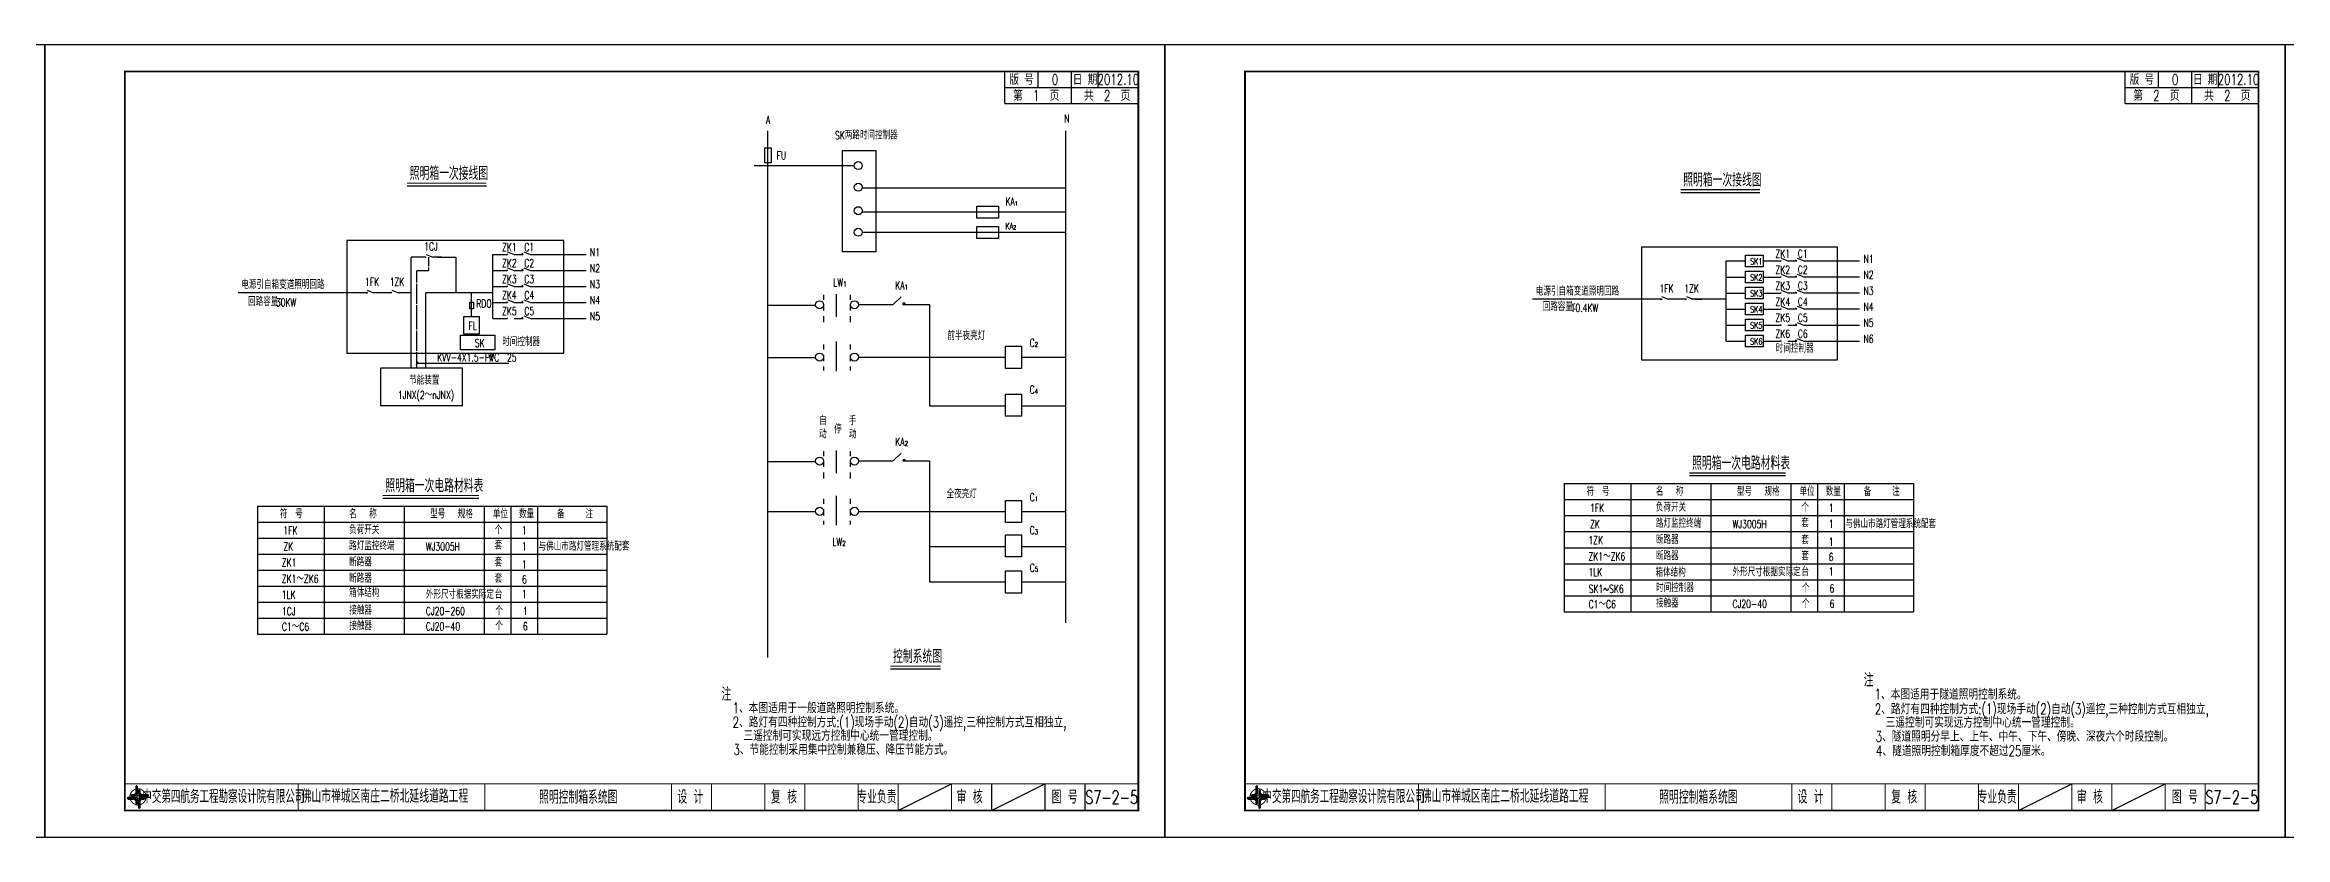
# Model space of a CAD drawing. Header units: millimetres. Extents: x 2 to 5882, y 1831 to 3462.
# Drawn here: x 2102 to 2942, y 2508 to 2805 of the extents above; entities that cross this region are included whole.
import ezdxf
from ezdxf.enums import TextEntityAlignment as Align

# ---------------------------------------------------------------- set-up
doc = ezdxf.new("R2010")
doc.units = ezdxf.units.MM
doc.linetypes.add('ACAD_ISO04W100', pattern=[30.5, 24, -3, 0.5, -3])
for name, color, linetype in [('16', 7, 'Continuous'), ('DQLH', 1, 'Continuous'), ('GPSCOMMON', 7, 'Continuous'), ('WZ1', 7, 'Continuous'), ('图框', 7, 'Continuous'), ('文字', 7, 'Continuous'), ('标注', 4, 'Continuous'), ('次轮廓线', 7, 'Continuous'), ('表格', 7, 'Continuous')]:
    doc.layers.add(name, color=color, linetype=linetype)
doc.styles.get("Standard").update_dxf_attribs({"font": 'simplex1.shx', "width": 0.7, "bigfont": 'hztxt.shx'})

# ---------------------------------------------------------------- blocks, each defined once
blk = doc.blocks.new('series')
at = {"width": 0.75}
for tag, height, p in [('页码', 4, (-35, -19)), ('图名', 5, (-220, -282)), ('图号', 5, (-20, -282))]:
    blk.add_attdef(tag, text='', height=height, dxfattribs=at).set_placement(p, align=Align.MIDDLE_CENTER)
blk = doc.blocks.new('tb')
at = {"lineweight": -3}
h = blk.add_hatch(color=256, dxfattribs=at)
h.paths.add_polyline_path([(-1.23, -0.13), (-3.78, -0.14), (-4.14, -0.41), (-1.4, -0.44), (-0.56, -1.24), (-0.54, -2.62), (-0.27, -2.2), (-0.26, -1.06)])
h.paths.add_polyline_path([(0.13, -1.08), (0.14, -3.86), (0.41, -4.26), (0.44, -1.24), (1.25, -0.43), (2.66, -0.43), (2.26, -0.16), (1.07, -0.15)])
h.paths.add_polyline_path([(1.08, 0.3), (3.62, 0.3), (4.02, 0.56), (1.25, 0.57), (0.43, 1.39), (0.43, 2.8), (0.16, 2.41), (0.15, 1.24)])
h.paths.add_polyline_path([(-0.28, 1.21), (-0.28, 3.99), (-0.56, 4.39), (-0.57, 1.41), (-1.38, 0.6), (-2.74, 0.56), (-2.33, 0.3), (-1.2, 0.29)])
for p, q in [((-1.38, 0.6), (-2.74, 0.56)), ((-0.57, 1.41), (-1.38, 0.6)), ((-0.56, 4.39), (-0.57, 1.41)), ((0.43, 2.8), (0.43, 1.39)), ((0.43, 1.39), (1.25, 0.57)), ((1.25, 0.57), (4.02, 0.56)), ((-4.14, -0.41), (-1.4, -0.44)), ((-1.4, -0.44), (-0.56, -1.24)), ((-0.56, -1.24), (-0.54, -2.62)), ((0.41, -4.26), (0.44, -1.24)), ((0.44, -1.24), (1.25, -0.43)), ((1.25, -0.43), (2.66, -0.43))]:
    blk.add_line(p, q, dxfattribs=at)
at = {"lineweight": -3, "const_width": 0.35, "flags": 128}
for points in [[(-0.9, 3.02, 0.324167), (-3.16, -0.14)], [(2.88, 0.92, 0.324403), (-0.24, 3.15)], [(0.75, -2.86, 0.325418), (3.02, 0.26)], [(-2.98, -0.76, 0.322976), (0.14, -2.98)]]:
    blk.add_lwpolyline(points, format="xyb", dxfattribs=at)
at = {"lineweight": -3, "flags": 128}
for points in [[(-0.9, 3.99), (-0.9, 1.58), (-1.53, 0.91), (-2.34, 0.91), (-2.74, 0.56), (-2.33, 0.3), (-1.2, 0.29), (-0.28, 1.21), (-0.28, 3.99), (-0.56, 4.39)], [(-0.04, 0.77), (0.68, 0.04), (-0.04, -0.69), (-0.77, 0.05)], [(3.62, 0.92), (1.43, 0.92), (0.77, 1.54), (0.77, 2.38), (0.43, 2.8), (0.16, 2.41), (0.15, 1.24), (1.08, 0.3), (3.62, 0.3), (4.02, 0.56)], [(-3.73, -0.76), (-1.54, -0.76), (-0.89, -1.39), (-0.89, -2.21), (-0.54, -2.62), (-0.27, -2.2), (-0.26, -1.06), (-1.23, -0.13), (-3.78, -0.14), (-4.14, -0.41)], [(0.75, -3.85), (0.75, -1.43), (1.4, -0.78), (2.26, -0.78), (2.66, -0.43), (2.26, -0.16), (1.07, -0.15), (0.13, -1.08), (0.14, -3.86), (0.41, -4.26)]]:
    blk.add_lwpolyline(points, close=True, dxfattribs=at)
blk = doc.blocks.new('123')
blk.add_lwpolyline([(422.36, 2507.71), (422.36, 2804.71), (2.36, 2804.71), (2.36, 2507.71)], close=True)

msp = doc.modelspace()

# ---------------------------------------------------------------- linework, layer by layer
for p, q in [((2373.37177, 2772.4153), (2373.37177, 2609.44005)), ((2485.00512, 2772.4153), (2485.00512, 2609.44005)), ((2368.37372, 2759.44206), (2405.78808, 2759.44206)), ((2238.22049, 2751.87658), (2267.91487, 2751.87658)), ((2408.88609, 2751.10844), (2485.00512, 2751.10844)), ((2715.70749, 2749.40362), (2745.40187, 2749.40362)), ((2408.88609, 2742.0605), (2460.83725, 2742.0605)), ((2459.90978, 2742.0605), (2485.00512, 2742.0605)), ((2408.88609, 2734.44119), (2460.83725, 2734.44119)), ((2459.90978, 2734.44119), (2485.00512, 2734.44119)), ((2239.71436, 2683.5594), (2239.71436, 2711.78717)), ((2245.16122, 2683.5594), (2245.16122, 2711.78717)), ((2373.37177, 2707.14165), (2391.18602, 2707.14165)), ((2394.34116, 2710.9565), (2394.34116, 2709.16369)), ((2394.34116, 2707.11476), (2394.34116, 2705.06583)), ((2399.08339, 2711.21262), (2399.08339, 2702.76078)), ((2404.33828, 2710.9565), (2404.33828, 2709.16369)), ((2404.33828, 2707.11476), (2404.33828, 2705.06583)), ((2407.28615, 2707.37087), (2420.48747, 2707.37087)), ((2420.48747, 2707.37087), (2423.43534, 2710.18815)), ((2424.01417, 2707.37087), (2434.11141, 2707.37087)), ((2434.11141, 2707.37087), (2434.11141, 2669.43103)), ((2394.34116, 2703.0169), (2394.34116, 2700.71185)), ((2404.33828, 2703.0169), (2404.33828, 2700.71185)), ((2394.34116, 2692.41802), (2394.34116, 2690.49714)), ((2394.34116, 2688.44822), (2394.34116, 2686.14317)), ((2399.08339, 2693.44248), (2399.08339, 2682.42948)), ((2404.33828, 2692.41802), (2404.33828, 2690.49714)), ((2404.33828, 2688.44822), (2404.33828, 2686.14317)), ((2373.37177, 2687.55288), (2391.18602, 2687.55288)), ((2394.34116, 2684.09424), (2394.34116, 2682.68559)), ((2404.33828, 2684.09424), (2404.33828, 2682.68559)), ((2407.47784, 2687.65442), (2462.55739, 2687.65442)), ((2468.5813, 2687.65442), (2485.00512, 2687.65442)), ((2468.5813, 2687.65442), (2471.58734, 2687.65442)), ((2434.11141, 2669.43103), (2462.55739, 2669.43103)), ((2468.5813, 2669.43103), (2485.00512, 2669.43103)), ((2468.5813, 2669.43103), (2471.58734, 2669.43103)), ((2373.37177, 2648.53735), (2391.18602, 2648.53735)), ((2394.34116, 2652.35219), (2394.34116, 2650.55938)), ((2394.34116, 2648.51046), (2394.34116, 2646.46152)), ((2399.08339, 2652.60831), (2399.08339, 2644.15647)), ((2404.33828, 2652.35219), (2404.33828, 2650.55938)), ((2404.33828, 2648.51046), (2404.33828, 2646.46152)), ((2407.28615, 2648.76657), (2420.48747, 2648.76657)), ((2420.48747, 2648.76657), (2423.43534, 2651.58385)), ((2424.013, 2648.76657), (2434.11141, 2648.76657)), ((2434.11141, 2648.76657), (2434.11141, 2603.39014)), ((2394.34116, 2644.41259), (2394.34116, 2642.10755)), ((2404.33828, 2644.41259), (2404.33828, 2642.10755)), ((2697.0383, 2640.223), (2697.0383, 2592.223)), ((2719.00609, 2643.223), (2755.07052, 2643.223)), ((2727.0383, 2640.223), (2727.0383, 2592.223)), ((2757.0383, 2640.223), (2757.0383, 2592.223)), ((2767.0383, 2640.223), (2767.0383, 2592.223)), ((2777.0383, 2640.223), (2777.0383, 2592.223)), ((2207.10604, 2631.80226), (2207.10604, 2583.80226)), ((2229.07383, 2634.80226), (2265.13826, 2634.80226)), ((2237.10604, 2631.80226), (2237.10604, 2583.80226)), ((2267.10604, 2631.80226), (2267.10604, 2583.80226)), ((2277.10604, 2631.80226), (2277.10604, 2583.80226)), ((2287.10604, 2631.80226), (2287.10604, 2583.80226)), ((2373.37177, 2629.72278), (2391.18602, 2629.72278)), ((2394.34116, 2634.58793), (2394.34116, 2632.66705)), ((2394.34116, 2630.61812), (2394.34116, 2628.31307)), ((2399.08339, 2635.61238), (2399.08339, 2624.59938)), ((2404.33828, 2634.58793), (2404.33828, 2632.66705)), ((2404.33828, 2630.61812), (2404.33828, 2628.31307)), ((2407.47784, 2629.82433), (2462.55739, 2629.82433)), ((2468.5813, 2629.82433), (2485.00512, 2629.82433)), ((2468.5813, 2629.82433), (2471.58734, 2629.82433)), ((2672.0383, 2634.223), (2803.0383, 2634.223)), ((2182.10604, 2625.80226), (2313.10604, 2625.80226)), ((2394.34116, 2626.26414), (2394.34116, 2624.8555)), ((2404.33828, 2626.26414), (2404.33828, 2624.8555)), ((2672.0383, 2628.223), (2803.0383, 2628.223)), ((2672.0383, 2622.223), (2803.0383, 2622.223)), ((2182.10604, 2619.80226), (2313.10604, 2619.80226)), ((2182.10604, 2613.80226), (2313.10604, 2613.80226)), ((2434.11141, 2616.70778), (2462.55739, 2616.70778)), ((2468.5813, 2616.70778), (2485.00512, 2616.70778)), ((2468.5813, 2616.70778), (2471.58734, 2616.70778)), ((2672.0383, 2616.223), (2803.0383, 2616.223)), ((2182.10604, 2607.80226), (2313.10604, 2607.80226)), ((2373.37177, 2609.44005), (2373.37177, 2575.11586)), ((2485.00512, 2609.44005), (2485.00512, 2588.06048)), ((2672.0383, 2610.223), (2803.0383, 2610.223)), ((2672.0383, 2604.223), (2803.0383, 2604.223)), ((2182.10604, 2601.80226), (2313.10604, 2601.80226)), ((2182.10604, 2595.80226), (2313.10604, 2595.80226)), ((2434.11141, 2603.39014), (2462.55739, 2603.39014)), ((2468.5813, 2603.39014), (2485.00512, 2603.39014)), ((2468.5813, 2603.39014), (2471.58734, 2603.39014)), ((2672.0383, 2598.223), (2803.0383, 2598.223)), ((2182.10604, 2589.80226), (2313.10604, 2589.80226)), ((2419.44083, 2570.77155), (2438.25273, 2570.77155)), ((2422.36361, 2517.70635), (2442.36361, 2527.70635)), ((2457.36361, 2517.70635), (2477.36361, 2527.70635)), ((2842.36361, 2517.70635), (2862.36361, 2527.70635)), ((2877.36361, 2517.70635), (2897.36361, 2527.70635))]:
    msp.add_line(p, q)
at = {"color": 1}
for p, q in [((2245.0043, 2724.92528), (2245.30068, 2725.24113)), ((2245.04382, 2725.26088), (2245.28092, 2724.92528)), ((2245.36553, 2726.09171), (2247.82281, 2725.08921)), ((2222.96289, 2711.54186), (2222.96289, 2712.03248)), ((2223.16667, 2712.7858), (2225.62395, 2711.7833)), ((2232.10466, 2711.61937), (2232.40104, 2711.93522)), ((2232.14418, 2711.95497), (2232.38128, 2711.61937)), ((2232.46589, 2712.7858), (2234.92317, 2711.7833)), ((2708.32783, 2709.0689), (2708.32783, 2709.55951)), ((2708.53161, 2710.31283), (2710.98889, 2709.31034)), ((2717.46959, 2709.14641), (2717.76598, 2709.46226)), ((2717.50911, 2709.482), (2717.74622, 2709.14641)), ((2717.83082, 2710.31283), (2720.2881, 2709.31034))]:
    msp.add_line(p, q, dxfattribs=at)
at = {"color": 7}
for p, q in [((2222.96289, 2711.78717), (2174.80637, 2711.78717)), ((2232.26273, 2711.78717), (2225.61448, 2711.78717)), ((2239.71436, 2711.78717), (2234.92317, 2711.78717)), ((2250.9195, 2711.78717), (2245.16122, 2711.78717)), ((2270.39267, 2711.78717), (2249.48113, 2711.78717)), ((2262.35254, 2702.72123), (2262.35254, 2711.78717)), ((2708.32783, 2709.3142), (2660.17131, 2709.3142)), ((2717.62766, 2709.3142), (2710.97941, 2709.3142)), ((2732.74581, 2709.3142), (2719.71219, 2709.3142)), ((2725.07929, 2709.3142), (2720.2881, 2709.3142)), ((2721.15056, 2709.3142), (2723.70173, 2709.3142))]:
    msp.add_line(p, q, dxfattribs=at)
for points, const_width in [([(2512.36361, 2794.70635), (2132.36361, 2794.70635), (2132.36361, 2517.70635), (2512.36361, 2517.70635), (2512.36361, 2794.70635)], 0.7), ([(2932.36361, 2794.70635), (2552.36361, 2794.70635), (2552.36361, 2517.70635), (2932.36361, 2517.70635), (2932.36361, 2794.70635)], 0.7), ([(2238.21874, 2752.87658), (2267.91487, 2752.87658)], 0.4), ([(2715.70575, 2750.40362), (2745.40187, 2750.40362)], 0.4), ([(2719.00434, 2644.223), (2755.07052, 2644.223)], 0.4), ([(2229.07208, 2635.80226), (2265.13826, 2635.80226)], 0.4), ([(2419.43908, 2571.77155), (2438.25273, 2571.77155)], 0.4), ([(2132.36361, 2527.70635), (2512.36361, 2527.70635)], 0.4), ([(2407.36361, 2517.70635), (2407.36361, 2527.70635)], 0.4), ([(2422.36361, 2517.70635), (2422.36361, 2527.70635)], 0.4), ([(2442.36361, 2517.70635), (2442.36361, 2527.70635)], 0.4), ([(2457.36361, 2517.70635), (2457.36361, 2527.70635)], 0.4), ([(2477.36361, 2517.70635), (2477.36361, 2527.70635)], 0.4), ([(2492.36361, 2517.70635), (2492.36361, 2527.70635)], 0.4), ([(2552.36361, 2527.70635), (2932.36361, 2527.70635)], 0.4), ([(2827.36361, 2517.70635), (2827.36361, 2527.70635)], 0.4), ([(2842.36361, 2517.70635), (2842.36361, 2527.70635)], 0.4), ([(2862.36361, 2517.70635), (2862.36361, 2527.70635)], 0.4), ([(2877.36361, 2517.70635), (2877.36361, 2527.70635)], 0.4), ([(2897.36361, 2517.70635), (2897.36361, 2527.70635)], 0.4), ([(2912.36361, 2517.70635), (2912.36361, 2527.70635)], 0.4)]:
    msp.add_lwpolyline(points, dxfattribs=dict(const_width=const_width))
for points in [[(2372.30631, 2766.1563), (2374.6894, 2766.1563), (2374.6894, 2760.44181), (2372.30631, 2760.44181)], [(2401.49854, 2765.15654), (2413.89056, 2765.15654), (2413.89056, 2727.05998), (2401.49854, 2727.05998)], [(2451.80731, 2744.20344), (2459.90978, 2744.20344), (2459.90978, 2739.67947), (2451.80731, 2739.67947)], [(2451.80731, 2736.58412), (2459.90978, 2736.58412), (2459.90978, 2732.06016), (2451.80731, 2732.06016)], [(2739.96966, 2725.85356), (2746.68423, 2725.85356), (2746.68423, 2721.5022), (2739.96966, 2721.5022)], [(2739.96966, 2719.85356), (2746.68423, 2719.85356), (2746.68423, 2715.5022), (2739.96966, 2715.5022)], [(2739.96966, 2713.85356), (2746.68423, 2713.85356), (2746.68423, 2709.5022), (2739.96966, 2709.5022)], [(2739.96966, 2707.85356), (2746.68423, 2707.85356), (2746.68423, 2703.5022), (2739.96966, 2703.5022)], [(2739.96966, 2701.85356), (2746.68423, 2701.85356), (2746.68423, 2697.5022), (2739.96966, 2697.5022)], [(2258.2794, 2695.83935), (2271.14676, 2695.83935), (2271.14676, 2690.40014), (2258.2794, 2690.40014)], [(2462.55739, 2691.75229), (2468.5813, 2691.75229), (2468.5813, 2683.4285), (2462.55739, 2683.4285)], [(2739.96966, 2695.85356), (2746.68423, 2695.85356), (2746.68423, 2691.5022), (2739.96966, 2691.5022)], [(2462.55739, 2673.78503), (2468.5813, 2673.78503), (2468.5813, 2665.46124), (2462.55739, 2665.46124)], [(2462.55739, 2633.92219), (2468.5813, 2633.92219), (2468.5813, 2625.59841), (2462.55739, 2625.59841)], [(2462.55739, 2621.06178), (2468.5813, 2621.06178), (2468.5813, 2612.738), (2462.55739, 2612.738)], [(2462.55739, 2607.488), (2468.5813, 2607.488), (2468.5813, 2599.16422), (2462.55739, 2599.16422)]]:
    msp.add_lwpolyline(points, close=True)
at = {"color": 1}
for points in [[(2296.96801, 2731.32246), (2215.65518, 2731.32246), (2215.65518, 2689.12841), (2296.96801, 2689.12841)], [(2774.45502, 2728.84949), (2701.02012, 2728.84949), (2701.02012, 2686.65545), (2774.45502, 2686.65545)], [(2228.221, 2669.45382), (2258.98417, 2669.45382), (2258.98417, 2683.5594), (2228.221, 2683.5594)]]:
    msp.add_lwpolyline(points, close=True, dxfattribs=at)
at = {"color": 7}
msp.add_lwpolyline([(2259.32191, 2696.35379), (2265.38317, 2696.35379), (2265.38317, 2702.72123), (2259.32191, 2702.72123)], close=True, dxfattribs=at)
for centre in [(2407.36217, 2759.44024), (2407.36217, 2751.34472), (2407.36217, 2742.53489), (2407.36217, 2734.43937), (2392.85916, 2707.26432), (2405.93232, 2707.26432), (2392.85916, 2687.67554), (2405.93232, 2687.67554), (2392.85916, 2648.66001), (2405.93232, 2648.66001), (2392.85916, 2629.84544), (2405.93232, 2629.84544)]:
    msp.add_circle(centre, 1.50657)
at = {"color": 1}
for centre in [(2223.11629, 2711.78717), (2708.48122, 2709.3142)]:
    msp.add_circle(centre, 0.1534, dxfattribs=at)
for centre, start, end in [((2424.5242, 2707.41827), 354.69041008, 185.30958992), ((2424.5242, 2648.73415), 3.6283036, 176.3716964)]:
    msp.add_arc(centre, 0.51223, start, end)
at = {"layer": '16'}
for p, q in [((2270.39267, 2726.15085), (2275.70049, 2726.15085)), ((2270.39267, 2726.15085), (2275.70049, 2726.15085)), ((2275.54268, 2725.98267), (2275.83906, 2726.29853)), ((2275.54268, 2725.98267), (2275.83906, 2726.29853)), ((2275.5822, 2726.31827), (2275.81931, 2725.98267)), ((2275.5822, 2726.31827), (2275.81931, 2725.98267)), ((2275.89711, 2727.15334), (2278.35439, 2726.15085)), ((2275.89711, 2727.15334), (2278.35439, 2726.15085)), ((2278.35439, 2726.15085), (2281.74589, 2726.15085)), ((2278.35439, 2726.15085), (2281.74589, 2726.15085)), ((2281.94252, 2727.15334), (2284.3998, 2726.15085)), ((2281.94252, 2727.15334), (2284.3998, 2726.15085)), ((2284.3998, 2726.15085), (2305.31442, 2726.15085)), ((2284.3998, 2726.15085), (2305.31442, 2726.15085)), ((2732.74581, 2723.67788), (2739.96966, 2723.67788)), ((2732.74581, 2723.67788), (2739.96966, 2723.67788)), ((2746.68423, 2723.67788), (2753.18749, 2723.67788)), ((2746.68423, 2723.67788), (2753.18749, 2723.67788)), ((2753.02968, 2723.50971), (2753.32607, 2723.82556)), ((2753.02968, 2723.50971), (2753.32607, 2723.82556)), ((2753.0692, 2723.8453), (2753.30631, 2723.50971)), ((2753.0692, 2723.8453), (2753.30631, 2723.50971)), ((2753.38412, 2724.68038), (2755.8414, 2723.67788)), ((2753.38412, 2724.68038), (2755.8414, 2723.67788)), ((2755.8414, 2723.67788), (2759.23289, 2723.67788)), ((2755.8414, 2723.67788), (2759.23289, 2723.67788)), ((2759.42952, 2724.68038), (2761.8868, 2723.67788)), ((2759.42952, 2724.68038), (2761.8868, 2723.67788)), ((2761.8868, 2723.67788), (2782.80142, 2723.67788)), ((2761.8868, 2723.67788), (2782.80142, 2723.67788)), ((2270.39267, 2720.15085), (2275.70049, 2720.15085)), ((2270.39267, 2714.15085), (2275.70049, 2714.15085)), ((2275.54241, 2713.99292), (2275.8388, 2714.30877)), ((2275.54268, 2719.99292), (2275.83906, 2720.30877)), ((2275.54268, 2719.99292), (2275.83906, 2720.30877)), ((2275.58193, 2714.32852), (2275.81904, 2713.99292)), ((2275.5822, 2720.32852), (2275.81931, 2719.99292)), ((2275.5822, 2720.32852), (2275.81931, 2719.99292)), ((2275.89685, 2715.16359), (2278.35413, 2714.16109)), ((2275.89685, 2715.16359), (2278.35413, 2714.16109)), ((2275.89711, 2721.16359), (2278.35439, 2720.16109)), ((2275.89711, 2721.16359), (2278.35439, 2720.16109)), ((2278.35413, 2714.16109), (2281.74562, 2714.16109)), ((2278.35413, 2714.16109), (2281.74562, 2714.16109)), ((2278.35439, 2720.16109), (2281.74589, 2720.16109)), ((2278.35439, 2720.16109), (2281.74589, 2720.16109)), ((2281.94225, 2715.16359), (2284.39953, 2714.16109)), ((2281.94225, 2715.16359), (2284.39953, 2714.16109)), ((2281.94252, 2721.16359), (2284.3998, 2720.16109)), ((2281.94252, 2721.16359), (2284.3998, 2720.16109)), ((2284.39953, 2714.16109), (2305.31415, 2714.16109)), ((2284.39953, 2714.16109), (2305.31415, 2714.16109)), ((2284.3998, 2720.16109), (2305.31442, 2720.16109)), ((2284.3998, 2720.16109), (2305.31442, 2720.16109)), ((2732.74581, 2717.67788), (2739.96966, 2717.67788)), ((2746.68423, 2717.67788), (2753.18749, 2717.67788)), ((2753.02968, 2717.51995), (2753.32607, 2717.83581)), ((2753.02968, 2717.51995), (2753.32607, 2717.83581)), ((2753.0692, 2717.85555), (2753.30631, 2717.51995)), ((2753.0692, 2717.85555), (2753.30631, 2717.51995)), ((2753.38412, 2718.69062), (2755.8414, 2717.68813)), ((2753.38412, 2718.69062), (2755.8414, 2717.68813)), ((2755.8414, 2717.68813), (2759.23289, 2717.68813)), ((2755.8414, 2717.68813), (2759.23289, 2717.68813)), ((2759.42952, 2718.69062), (2761.8868, 2717.68813)), ((2759.42952, 2718.69062), (2761.8868, 2717.68813)), ((2761.8868, 2717.68813), (2782.80142, 2717.68813)), ((2761.8868, 2717.68813), (2782.80142, 2717.68813)), ((2270.39267, 2708.15085), (2275.70049, 2708.15085)), ((2275.55229, 2707.99292), (2275.84868, 2708.30877)), ((2275.59181, 2708.32852), (2275.82892, 2707.99292)), ((2275.90673, 2709.16359), (2278.36401, 2708.16109)), ((2275.90673, 2709.16359), (2278.36401, 2708.16109)), ((2278.36401, 2708.16109), (2281.75551, 2708.16109)), ((2278.36401, 2708.16109), (2281.75551, 2708.16109)), ((2281.95213, 2709.16359), (2284.40941, 2708.16109)), ((2281.95213, 2709.16359), (2284.40941, 2708.16109)), ((2284.40941, 2708.16109), (2305.32404, 2708.16109)), ((2284.40941, 2708.16109), (2305.32404, 2708.16109)), ((2732.74581, 2711.67788), (2739.96966, 2711.67788)), ((2732.74581, 2705.67788), (2739.96966, 2705.67788)), ((2746.68423, 2711.67788), (2753.18749, 2711.67788)), ((2746.68423, 2705.67788), (2753.18749, 2705.67788)), ((2753.02942, 2711.51995), (2753.3258, 2711.83581)), ((2753.0393, 2705.51995), (2753.33568, 2705.83581)), ((2753.06894, 2711.85555), (2753.30605, 2711.51995)), ((2753.07882, 2705.85555), (2753.31593, 2705.51995)), ((2753.38385, 2712.69062), (2755.84113, 2711.68813)), ((2753.38385, 2712.69062), (2755.84113, 2711.68813)), ((2753.39373, 2706.69062), (2755.85101, 2705.68813)), ((2753.39373, 2706.69062), (2755.85101, 2705.68813)), ((2755.84113, 2711.68813), (2759.23263, 2711.68813)), ((2755.84113, 2711.68813), (2759.23263, 2711.68813)), ((2755.85101, 2705.68813), (2759.24251, 2705.68813)), ((2755.85101, 2705.68813), (2759.24251, 2705.68813)), ((2759.42926, 2712.69062), (2761.88654, 2711.68813)), ((2759.42926, 2712.69062), (2761.88654, 2711.68813)), ((2759.43914, 2706.69062), (2761.89642, 2705.68813)), ((2759.43914, 2706.69062), (2761.89642, 2705.68813)), ((2761.88654, 2711.68813), (2782.80116, 2711.68813)), ((2761.88654, 2711.68813), (2782.80116, 2711.68813)), ((2761.89642, 2705.68813), (2782.81104, 2705.68813)), ((2761.89642, 2705.68813), (2782.81104, 2705.68813)), ((2270.39267, 2702.15085), (2275.70049, 2702.15085)), ((2275.55229, 2701.98305), (2275.84868, 2702.2989)), ((2275.59181, 2702.31864), (2275.82892, 2701.98305)), ((2278.36401, 2702.15122), (2281.75551, 2702.15122)), ((2278.36401, 2702.15122), (2281.75551, 2702.15122)), ((2281.95213, 2703.15372), (2284.40941, 2702.15122)), ((2281.95213, 2703.15372), (2284.40941, 2702.15122)), ((2284.40941, 2702.15122), (2305.32404, 2702.15122)), ((2284.40941, 2702.15122), (2305.32404, 2702.15122)), ((2732.74581, 2699.67788), (2739.96966, 2699.67788)), ((2746.68423, 2699.67788), (2753.18749, 2699.67788)), ((2753.0393, 2699.51008), (2753.33568, 2699.82594)), ((2753.07882, 2699.84568), (2753.31593, 2699.51008)), ((2755.85101, 2699.67826), (2759.24251, 2699.67826)), ((2755.85101, 2699.67826), (2759.24251, 2699.67826)), ((2759.43914, 2700.68075), (2761.89642, 2699.67826)), ((2759.43914, 2700.68075), (2761.89642, 2699.67826)), ((2761.89642, 2699.67826), (2782.81104, 2699.67826)), ((2761.89642, 2699.67826), (2782.81104, 2699.67826)), ((2732.74581, 2693.67788), (2739.96966, 2693.67788)), ((2746.68423, 2693.67788), (2753.18749, 2693.67788)), ((2753.0393, 2693.51008), (2753.33568, 2693.82594)), ((2753.07882, 2693.84568), (2753.31593, 2693.51008)), ((2755.85101, 2693.67826), (2759.24251, 2693.67826)), ((2755.85101, 2693.67826), (2759.24251, 2693.67826)), ((2759.43914, 2694.68075), (2761.89642, 2693.67826)), ((2759.43914, 2694.68075), (2761.89642, 2693.67826)), ((2761.89642, 2693.67826), (2782.81104, 2693.67826)), ((2761.89642, 2693.67826), (2782.81104, 2693.67826))]:
    msp.add_line(p, q, dxfattribs=at)
for centre in [(2281.4342, 2726.15078), (2281.4342, 2726.15078), (2758.9212, 2723.67781), (2758.9212, 2723.67781), (2281.43393, 2714.16102), (2281.43393, 2714.16102), (2281.46704, 2720.16102), (2281.46704, 2720.16102), (2758.95405, 2717.68806), (2758.95405, 2717.68806), (2281.44381, 2708.16102), (2281.44381, 2708.16102), (2758.92094, 2711.68806), (2758.92094, 2711.68806), (2758.93082, 2705.68806), (2758.93082, 2705.68806), (2281.44381, 2702.15115), (2281.44381, 2702.15115), (2758.93082, 2699.67819), (2758.93082, 2699.67819), (2758.93082, 2693.67819), (2758.93082, 2693.67819)]:
    msp.add_arc(centre, 0.27885, 0.0140348, 179.9859652, dxfattribs=at)
at = {"layer": 'DQLH', "color": 7, "linetype": 'Continuous'}
for p, q in [((2245.15249, 2725.09241), (2239.71387, 2725.09221)), ((2239.71436, 2711.78717), (2239.71387, 2725.09221)), ((2251.07077, 2725.09489), (2247.82281, 2725.09276)), ((2249.47165, 2725.09175), (2256.48898, 2725.09175)), ((2256.48898, 2725.09175), (2256.48898, 2711.78717)), ((2242.21409, 2685.92749), (2241.5172, 2684.92627)), ((2241.86565, 2685.42688), (2276.34478, 2685.42688))]:
    msp.add_line(p, q, dxfattribs=at)
at = {"layer": 'DQLH', "color": 2, "linetype": 'ACAD_ISO04W100', "ltscale": 0.05}
for p, q in [((2246.33813, 2720.09907), (2246.33487, 2725.09179)), ((2241.86565, 2683.5594), (2241.86565, 2720.09907)), ((2241.86565, 2720.09907), (2246.33813, 2720.09907))]:
    msp.add_line(p, q, dxfattribs=at)
at = {"layer": 'DQLH', "color": 7, "linetype": 'Continuous'}
msp.add_lwpolyline([(2261.66974, 2708.23702), (2263.03534, 2708.23702), (2263.03534, 2705.77277), (2261.66974, 2705.77277)], close=True, dxfattribs=at)
at = {"layer": 'GPSCOMMON'}
for p, q in [((2270.39267, 2702.15085), (2270.39267, 2726.15085)), ((2732.74581, 2693.67788), (2732.74581, 2723.67788))]:
    msp.add_line(p, q, dxfattribs=at)
at = {"layer": '图框', "const_width": 0.4}
for points in [[(2197.36361, 2527.70635), (2197.36361, 2517.70635)], [(2267.36361, 2517.70635), (2267.36361, 2527.70635)], [(2337.36361, 2517.70635), (2337.36361, 2527.70635)], [(2352.36361, 2517.70635), (2352.36361, 2527.70635)], [(2372.36361, 2517.70635), (2372.36361, 2527.70635)], [(2387.36361, 2517.70635), (2387.36361, 2527.70635)], [(2407.36361, 2517.70635), (2407.36361, 2527.70635)], [(2617.36361, 2527.70635), (2617.36361, 2517.70635)], [(2687.36361, 2517.70635), (2687.36361, 2527.70635)], [(2757.36361, 2517.70635), (2757.36361, 2527.70635)], [(2772.36361, 2517.70635), (2772.36361, 2527.70635)], [(2792.36361, 2517.70635), (2792.36361, 2527.70635)], [(2807.36361, 2517.70635), (2807.36361, 2527.70635)], [(2827.36361, 2517.70635), (2827.36361, 2527.70635)]]:
    msp.add_lwpolyline(points, dxfattribs=at)
at = {"layer": '次轮廓线'}
for p, q in [((2462.36361, 2782.70635), (2462.36361, 2794.70635)), ((2474.86361, 2788.70635), (2474.86361, 2794.70635)), ((2487.36361, 2788.70635), (2487.36361, 2794.70635)), ((2497.36361, 2788.70635), (2497.36361, 2794.70635)), ((2882.36361, 2782.70635), (2882.36361, 2794.70635)), ((2894.86361, 2788.70635), (2894.86361, 2794.70635)), ((2907.36361, 2788.70635), (2907.36361, 2794.70635)), ((2917.36361, 2788.70635), (2917.36361, 2794.70635)), ((2462.36361, 2788.70635), (2512.36361, 2788.70635)), ((2462.36361, 2782.70635), (2512.36361, 2782.70635)), ((2487.36361, 2782.70635), (2487.36361, 2788.70635)), ((2882.36361, 2788.70635), (2932.36361, 2788.70635)), ((2882.36361, 2782.70635), (2932.36361, 2782.70635)), ((2907.36361, 2782.70635), (2907.36361, 2788.70635))]:
    msp.add_line(p, q, dxfattribs=at)
at = {"layer": '表格', "color": 1}
for p, q in [((2672.0383, 2640.223), (2803.0383, 2640.223)), ((2672.0383, 2640.223), (2672.0383, 2592.223)), ((2803.0383, 2640.223), (2803.0383, 2592.223)), ((2182.10604, 2631.80226), (2313.10604, 2631.80226)), ((2182.10604, 2631.80226), (2182.10604, 2583.80226)), ((2313.10604, 2631.80226), (2313.10604, 2583.80226)), ((2672.0383, 2592.223), (2803.0383, 2592.223)), ((2182.10604, 2583.80226), (2313.10604, 2583.80226))]:
    msp.add_line(p, q, dxfattribs=at)

# ---------------------------------------------------------------- block references
ref = msp.add_blockref('series', (2522.36361, 2804.70635))
ref.add_attrib('页码', '第  1  页    共  2  页', dxfattribs={"height": 4, "width": 0.7}).set_placement((2487.36361, 2785.70635), align=Align.MIDDLE_CENTER)
ref.add_attrib('图名', '照明控制箱系统图', dxfattribs={"height": 5, "width": 0.7}).set_placement((2302.36361, 2522.70635), align=Align.MIDDLE_CENTER)
ref.add_attrib('图号', 'S7-2-5', dxfattribs={"height": 5, "width": 0.7}).set_placement((2502.36361, 2522.70635), align=Align.MIDDLE_CENTER)
ref = msp.add_blockref('series', (2942.36361, 2804.70635))
ref.add_attrib('页码', '第  2  页    共  2  页', dxfattribs={"height": 4, "width": 0.7}).set_placement((2907.36361, 2785.70635), align=Align.MIDDLE_CENTER)
ref.add_attrib('图名', '照明控制箱系统图', dxfattribs={"height": 5, "width": 0.7}).set_placement((2722.36361, 2522.70635), align=Align.MIDDLE_CENTER)
ref.add_attrib('图号', 'S7-2-5', dxfattribs={"height": 5, "width": 0.7}).set_placement((2922.36361, 2522.70635), align=Align.MIDDLE_CENTER)
at = {"lineweight": -3}
for p in [(2137.35934, 2522.71169), (2557.35934, 2522.71169)]:
    msp.add_blockref('tb', p, dxfattribs=at)
at = {"layer": '标注'}
for p in [(1680, 0), (2100, 0), (2520, 0), (2940, 0)]:
    msp.add_blockref('123', p, dxfattribs=at)

# ---------------------------------------------------------------- texts
at = {"color": 7, "width": 0.7}
for s, p in [('KVV-4X1.5-PVC  25', (2249.44623, 2686.04891)), ('%%C', (2268.92237, 2686.02957)), ('符  号', (2680.43913, 2635.70803)), ('名   称', (2706.40647, 2635.70803)), ('型号   规格', (2736.78198, 2635.70803)), ('单位', (2760.26611, 2635.70803)), ('数量', (2770.1041, 2635.70803)), ('备     注', (2784.32615, 2635.66745)), ('符  号', (2190.50687, 2627.28729)), ('名   称', (2216.47421, 2627.28729)), ('型号   规格', (2246.84972, 2627.28729)), ('单位', (2270.33385, 2627.28729)), ('数量', (2280.17184, 2627.28729)), ('备     注', (2294.39389, 2627.2467)), ('1FK', (2681.72398, 2629.63961)), ('负荷开关', (2706.40647, 2629.7961)), ('个', (2760.96337, 2629.70073)), ('1', (2771.21981, 2629.63961)), ('1FK', (2191.79172, 2621.21887)), ('负荷开关', (2216.47421, 2621.37536)), ('个', (2271.03111, 2621.27999)), ('1', (2281.28755, 2621.21887)), ('ZK', (2681.72398, 2623.52747)), ('路灯监控终端', (2706.40647, 2623.75314)), ('断路器', (2706.40647, 2617.66826)), ('WJ3005H', (2735.16097, 2623.56608)), ('套', (2760.96337, 2623.96791)), ('套', (2760.96337, 2617.59983)), ('1', (2771.21981, 2623.63414)), (' 与佛山市路灯管理系统配套', (2775.9969, 2623.56608)), ('ZK', (2191.79172, 2615.10673)), ('路灯监控终端', (2216.47421, 2615.3324)), ('断路器', (2216.47421, 2609.24751)), ('WJ3005H', (2245.22871, 2615.14533)), ('套', (2271.03111, 2615.54716)), ('套', (2271.03111, 2609.17909)), ('1', (2281.28755, 2615.2134)), (' 与佛山市路灯管理系统配套', (2286.06464, 2615.14533)), ('1ZK ', (2681.12899, 2617.53938)), ('断路器', (2706.40647, 2611.58821)), ('套', (2760.96337, 2611.51978)), ('6', (2771.21981, 2611.23396)), ('1', (2771.21981, 2616.86961)), ('ZK1', (2191.19673, 2609.11863)), ('断路器', (2216.47421, 2603.16746)), ('套', (2271.03111, 2603.09904)), ('6', (2281.28755, 2602.81321)), ('1', (2281.28755, 2608.44886)), ('1LK', (2681.11798, 2605.52103)), ('箱体结构', (2706.27945, 2605.37749)), ('外形尺寸根据实际定', (2735.18008, 2605.52866)), ('台', (2760.96337, 2605.61139)), ('1', (2771.21981, 2605.76495)), ('1LK', (2191.18572, 2597.10029)), ('箱体结构', (2216.47421, 2597.71842)), ('外形尺寸根据实际定', (2245.24782, 2597.10792)), ('台', (2271.03111, 2597.19065)), ('1', (2281.28755, 2597.34421)), ('SK1~SK6', (2681.19953, 2599.28851)), ('C1～C6', (2681.19953, 2593.52245)), ('接触器', (2706.48983, 2593.8418)), ('时间控制器', (2706.48983, 2599.60786)), ('CJ20-40', (2735.14952, 2593.62976)), ('个', (2761.21457, 2599.44012)), ('个', (2761.21457, 2593.67406)), ('6', (2771.53752, 2599.43491)), ('6', (2771.53752, 2593.66885)), ('C1～C6', (2191.26727, 2585.1017)), ('1CJ', (2191.26727, 2590.86776)), ('接触器', (2216.55757, 2591.18711)), ('接触器', (2216.55757, 2585.42105)), ('CJ20-260', (2245.21726, 2590.97508)), ('CJ20-40', (2245.21726, 2585.20902)), ('个', (2271.28231, 2591.01938)), ('个', (2271.28231, 2585.25332)), ('6', (2281.60526, 2585.2481)), ('1', (2281.60526, 2591.01417))]:
    msp.add_text(s, height=3, dxfattribs=at).set_placement(p)
at = {"width": 0.7}
for p in [(2681.12899, 2611.45933), (2191.19673, 2603.03858)]:
    msp.add_text('ZK1～ZK6', height=3, dxfattribs=at).set_placement(p)
for s, p in [('专业负责', (2414.35384, 2522.80094)), ('审 核', (2449.12764, 2522.80094)), ('图 号', (2484.74681, 2522.80094)), ('专业负责', (2834.35384, 2522.80094)), ('审 核', (2869.12764, 2522.80094)), ('图 号', (2904.74681, 2522.80094))]:
    msp.add_text(s, height=5, dxfattribs=at).set_placement(p, align=Align.MIDDLE_CENTER)
at = {"layer": '16', "width": 0.7}
for s, p in [('1CJ', (2244.5912, 2727.63167)), ('ZK1  C1', (2273.776, 2727.38282)), ('ZK2  C2', (2273.776, 2721.39307)), ('N1', (2306.75691, 2725.44107)), ('N2', (2306.75691, 2719.45131)), ('ZK1  C1', (2751.263, 2724.90985)), ('ZK2  C2', (2751.263, 2718.9201)), ('N1', (2784.24391, 2722.9681)), ('电源引自箱变道照明回路', (2176.05287, 2713.23353)), ('1FK', (2222.39234, 2714.32576)), ('1ZK', (2231.69156, 2714.32576)), ('ZK3  C3', (2273.77573, 2715.39307)), ('N3', (2306.75664, 2713.45131)), ('电源引自箱变道照明回路', (2661.41781, 2710.76057)), ('1FK', (2707.75728, 2711.8528)), ('1ZK', (2717.05649, 2711.8528)), ('ZK3  C3', (2751.26274, 2712.9201)), ('N3', (2784.24365, 2710.97835)), ('N2', (2784.24391, 2716.97835)), ('回路容量：', (2178.58172, 2706.88024)), ('30KW', (2188.99731, 2706.66825)), ('RDO', (2264.12542, 2706.23219)), ('ZK4  C4', (2273.78562, 2709.39307)), ('ZK5  C5', (2273.78562, 2703.3832)), ('N4', (2306.76652, 2707.45131)), ('回路容量：', (2663.94665, 2705.00971)), ('10.4KW', (2674.4376, 2704.64711)), ('ZK4  C4', (2751.27262, 2706.9201)), ('N4', (2784.25353, 2704.97835)), ('FL', (2261.21704, 2697.82215)), ('N5', (2306.76652, 2701.44144)), ('ZK5  C5', (2751.27262, 2700.91023)), ('ZK6  C6', (2751.27262, 2694.91023)), ('N5', (2784.25353, 2698.96848)), ('N6', (2784.25353, 2692.96848)), ('节能装置', (2238.97003, 2677.41056)), ('1JNX(2～nJNX)', (2234.72133, 2671.9536))]:
    msp.add_text(s, height=3, dxfattribs=at).set_placement(p)
at = {"layer": 'WZ1', "color": 0, "width": 0.7}
msp.add_text('全夜亮灯', height=3, dxfattribs=at).set_placement((2440.44966, 2634.81425))
at = {"layer": 'WZ1', "color": 0, "attachment_point": 1}
for s, insert, char_height, width in [('A', (2372.7138, 2778.03934), 3, 650.76), ('SK两路时间控制器', (2398.62194, 2772.28078), 3, 650.76), ('N', (2484.58115, 2778.59112), 3, 650.76), ('FU', (2376.73645, 2764.70029), 3, 650.76), ('KA\\H1.5;1', (2462.53117, 2747.48536), 3, 24.0691), ('KA\\H1.5;2', (2462.53117, 2738.01767), 2.5, 24.0691), ('SK1', (2741.73005, 2724.72173), 2.4, 520.608), ('LW{\\H0.6x;1}', (2397.99901, 2717.17179), 3, 650.76), ('KA{\\H0.6x;1}', (2421.19686, 2716.00478), 3, 650.76), ('SK2', (2741.73005, 2718.72173), 2.4, 520.608), ('SK3', (2741.73005, 2712.72173), 2.4, 520.608), ('SK4', (2741.73005, 2706.72173), 2.4, 520.608), ('前半夜亮灯', (2440.79251, 2697.12211), 3, 650.76), ('SK5', (2741.73005, 2700.72173), 2.4, 520.608), ('SK', (2263.61236, 2694.42456), 3, 650.76), ('时间控制器', (2273.86869, 2694.8504), 3, 650.76), ('C{\\H0.6x;2}', (2471.60477, 2694.46628), 3, 650.76), ('SK6', (2741.73005, 2694.72173), 2.4, 520.608), ('时间控制器', (2751.3557, 2692.37743), 3, 650.76), ('C{\\H0.6x;4}', (2471.60477, 2676.95401), 3, 650.76), ('自\\P动', (2392.66859, 2665.22358), 3, 650.76), ('手\\P动', (2403.84793, 2665.22358), 3, 650.76), ('\\P停', (2398.33673, 2667.12841), 3, 650.76), ('KA{\\H0.6x;2}', (2421.19686, 2657.40048), 3, 650.76), ('C{\\H0.6x;1}', (2471.60477, 2636.63618), 3, 650.76), ('C{\\H0.6x;3}', (2471.60477, 2624.23076), 3, 650.76), ('LW{\\H0.6x;2}', (2397.65136, 2619.9534), 3, 650.76), ('C{\\H0.6x;5}', (2471.60477, 2610.20199), 3, 650.76)]:
    msp.add_mtext(s, dxfattribs=dict(at, insert=insert, char_height=char_height, width=width))
at = {"layer": '图框'}
for s, width, p in [('中交第四航务工程勘察设计院有限公司', 0.65, (2169.29445, 2522.9548)), ('佛山市禅城区南庄二桥北延线道路工程', 0.7, (2229.89249, 2523.09299)), ('设 计', 0.7, (2344.40828, 2522.80094)), ('复 核', 0.7, (2379.50309, 2522.80094)), ('中交第四航务工程勘察设计院有限公司', 0.65, (2589.29445, 2522.9548)), ('佛山市禅城区南庄二桥北延线道路工程', 0.7, (2649.89249, 2523.09299)), ('设 计', 0.7, (2764.40828, 2522.80094)), ('复 核', 0.7, (2799.50309, 2522.80094))]:
    msp.add_text(s, height=5, dxfattribs=dict(at, width=width)).set_placement(p, align=Align.MIDDLE_CENTER)
at = {"layer": '文字', "width": 0.7}
for s, p in [('版 号', (2468.61361, 2791.70635)), ('0', (2481.11361, 2791.70635)), ('日 期', (2492.36361, 2791.70635)), ('2012.10', (2504.86361, 2791.70635)), ('版 号', (2888.61361, 2791.70635)), ('0', (2901.11361, 2791.70635)), ('日 期', (2912.36361, 2791.70635)), ('2012.10', (2924.86361, 2791.70635))]:
    msp.add_text(s, height=4, dxfattribs=at).set_placement(p, align=Align.MIDDLE_CENTER)
for s, height, p in [('照明箱一次接线图', 5, (2239.18013, 2754.05165)), ('照明箱一次接线图', 5, (2716.66714, 2751.57868)), ('照明箱一次电路材料表', 5, (2719.96573, 2645.39807)), ('照明箱一次电路材料表', 5, (2230.03347, 2636.97732)), ('控制系统图', 5, (2420.40047, 2572.94661)), ('注', 5, (2356.05509, 2558.79598)), ('注', 5, (2784.31614, 2564.08165)), ('1、本图适用于隧道照明控制系统。', 4, (2788.42969, 2559.27364, 0.01514)), ('1、本图适用于一般道路照明控制系统。', 4, (2360.2497, 2554.16554, 0.01514)), ('2、路灯有四种控制方式:(1)现场手动(2)自动(3)遥控,三种控制方式互相独立,', 4, (2788.51075, 2553.76367, 0.01514)), ('2、路灯有四种控制方式:(1)现场手动(2)自动(3)遥控,三种控制方式互相独立,', 4, (2360.2497, 2548.82265, 0.01514)), ('三遥控制可实现远方控制中心统一管理控制。', 4, (2364.29525, 2543.80365, 0.01514)), ('3、隧道照明分早上、上午、中午、下午、傍晚、深夜六个时段控制。', 4, (2788.80882, 2543.50219, 0.01514)), ('三遥控制可实现远方控制中心统一管理控制。', 4, (2792.5563, 2548.74468, 0.01514)), ('3、节能控制采用集中控制兼稳压、降压节能方式。', 4, (2360.54778, 2538.56117, 0.01514)), ('4、隧道照明控制箱厚度不超过25厘米。', 4, (2788.95608, 2538.09077))]:
    msp.add_text(s, height=height, dxfattribs=at).set_placement(p)

doc.saveas('drawing.dxf')
